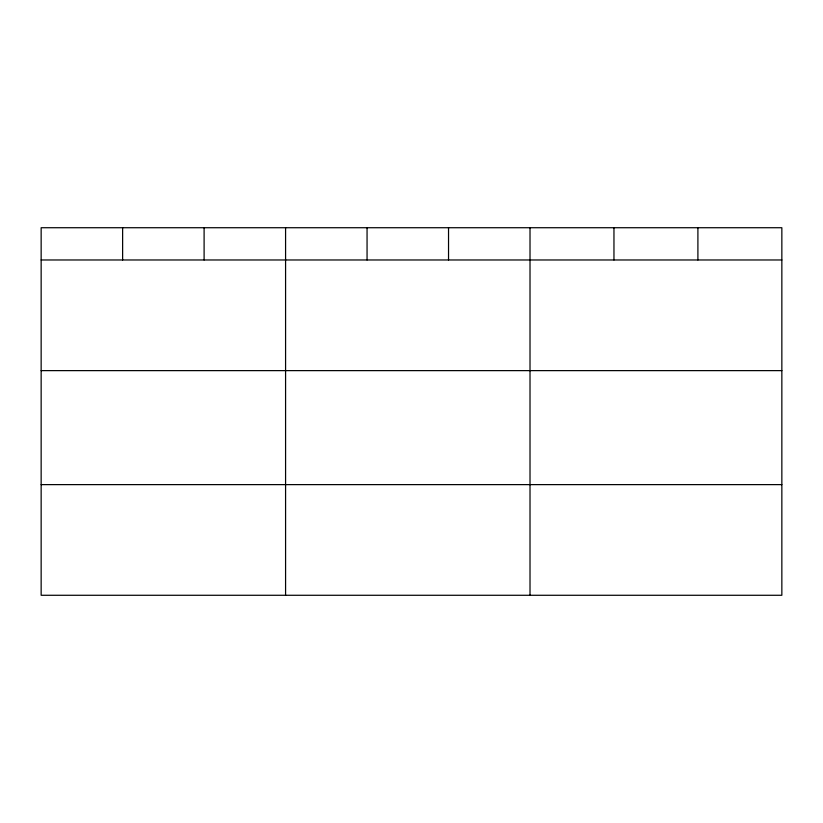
<?xml version="1.0" encoding="UTF-8"?>
<svg xmlns="http://www.w3.org/2000/svg" width="823" height="823" viewBox="0 0 823 823"><rect width="100%" height="100%" fill="white"/><g stroke="black" fill="none" stroke-linecap="round" stroke-linejoin="round"><path stroke-width="1.23" d="M781.85 370.628L781.85 227.724L41.15 227.724L41.15 595.276L781.85 595.276L781.85 370.628L41.15 370.628M41.15 259.975L781.85 259.975M41.15 484.624L781.85 484.624M697.904 227.724L697.904 259.975M613.958 227.724L613.958 259.975M530.012 227.724L530.012 595.276M448.535 227.724L448.535 259.975M367.058 227.724L367.058 259.975M285.581 227.724L285.581 595.276M204.104 227.724L204.104 259.975M122.627 227.724L122.627 259.975"/></g></svg>
